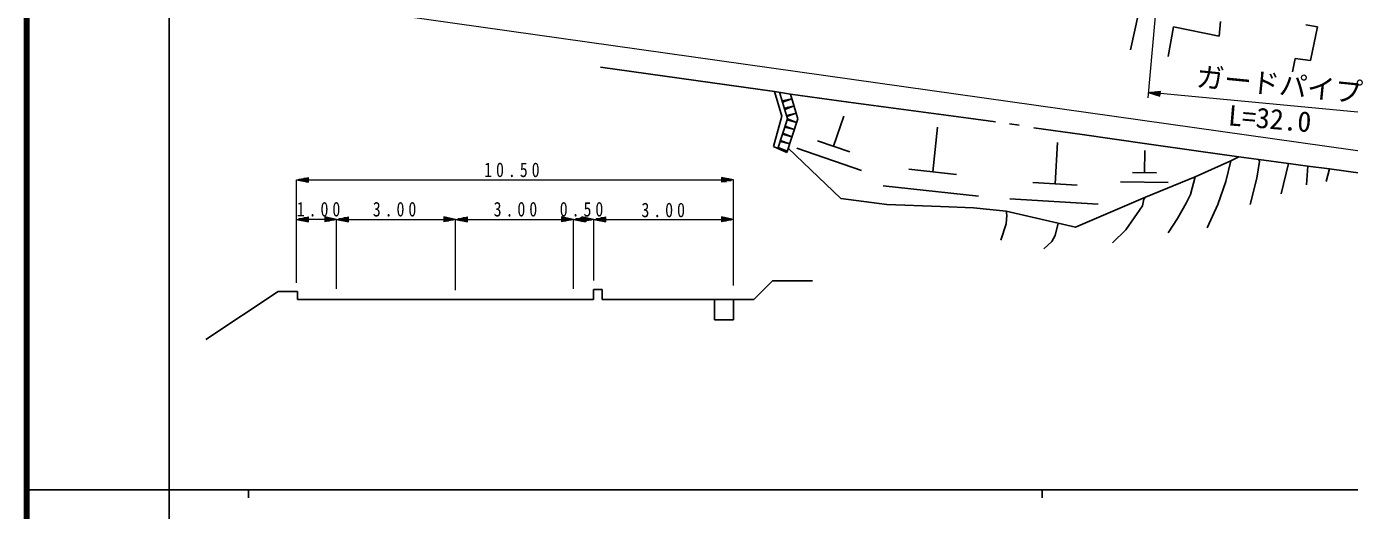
# Model space of a CAD drawing. Units: millimetres, scale not verified. Extents: x 40000 to 680000, y 20000 to 380000.
# Drawn here: x 40000 to 206734, y 202409 to 263330 of the extents above; entities that cross this region are included whole.
import ezdxf
from ezdxf.enums import TextEntityAlignment as Align

# ---------------------------------------------------------------- set-up
doc = ezdxf.new("R2010")
doc.units = ezdxf.units.MM
doc.header["$LTSCALE"] = 1000
for name, color, linetype, lineweight in [('M-BGD', 7, 'Continuous', 25), ('M-STR-HTXT', 7, 'Continuous', 13), ('M-TTL', 2, 'Continuous', 140), ('M-TTL-BAND', 7, 'Continuous', 25)]:
    doc.layers.add(name, color=color, linetype=linetype, lineweight=lineweight)
doc.styles.add('ＭＳ ゴシック', font='')
doc.styles.get('ＭＳ ゴシック').set_extended_font_data('MS Gothic')

msp = doc.modelspace()

# ---------------------------------------------------------------- linework, layer by layer
at = {"layer": 'M-BGD'}
for p, q in [((179139, 260407), (183673, 280912)), ((190315, 262100), (190484, 263963)), ((201237, 263539), (202676, 263285)), ((183880, 259560), (184557, 263285)), ((184557, 263285), (190315, 262100)), ((202676, 263285), (201829, 259052)), ((199882, 259306), (199543, 257613)), ((201829, 259052), (199882, 259306)), ((112337, 258205), (134265, 255157)), ((134265, 255157), (135197, 252025)), ((134265, 255157), (136297, 254819)), ((135912, 251699), (134917, 255049)), ((135242, 253954), (136469, 254240)), ((135285, 253809), (135242, 253954)), ((135263, 253882), (136469, 254240)), ((135285, 253809), (136469, 254240)), ((137217, 251726), (136297, 254819)), ((136297, 254819), (143579, 253803)), ((143579, 253803), (158734, 251771)), ((135197, 252025), (134130, 248226)), ((135513, 253043), (136740, 253329)), ((135556, 252898), (135513, 253043)), ((135534, 252970), (136740, 253329)), ((135556, 252898), (136740, 253329)), ((135784, 252131), (137011, 252417)), ((135827, 251986), (135784, 252131)), ((135805, 252059), (137011, 252417)), ((135827, 251986), (137011, 252417)), ((141715, 248248), (143022, 252039)), ((158734, 251771), (162121, 251347)), ((134689, 247961), (135912, 251699)), ((135572, 250660), (135618, 250801)), ((135572, 250660), (136765, 250347)), ((135595, 250730), (136765, 250347)), ((135618, 250801), (136765, 250347)), ((135817, 247450), (137217, 251726)), ((135867, 251561), (135913, 251701)), ((135867, 251561), (137060, 251248)), ((135890, 251631), (137060, 251248)), ((135913, 251701), (137060, 251248)), ((154215, 245044), (154816, 250652)), ((163899, 251093), (165084, 250924)), ((166947, 250585), (173043, 249739)), ((134983, 248859), (135029, 248999)), ((134983, 248859), (136176, 248546)), ((135006, 248929), (136176, 248546)), ((135029, 248999), (136176, 248546)), ((135278, 249759), (135323, 249900)), ((135278, 249759), (136470, 249447)), ((135301, 249830), (136470, 249447)), ((135323, 249900), (136470, 249447)), ((143745, 247546), (139685, 248949)), ((169624, 243527), (169933, 248739)), ((173043, 249739), (181171, 248553)), ((181171, 248553), (187690, 247622)), ((134130, 248226), (134689, 247961)), ((134688, 247958), (134734, 248098)), ((134688, 247958), (135881, 247645)), ((134689, 247961), (135817, 247450)), ((134711, 248028), (135881, 247645)), ((134734, 248098), (135881, 247645)), ((135999, 248007), (142647, 241695)), ((145214, 245220), (137093, 248027)), ((180896, 244933), (180949, 247726)), ((187690, 247622), (192770, 246945)), ((191754, 246437), (192770, 246945)), ((192770, 246945), (195310, 246606)), ((157219, 244720), (151211, 245368)), ((187267, 244405), (191754, 246437)), ((191161, 243812), (191754, 246437)), ((195395, 246352), (195056, 244235)), ((195310, 246606), (195395, 246352)), ((195310, 246606), (199035, 246098)), ((199035, 246098), (198104, 242288)), ((199035, 246098), (201491, 245759)), ((201491, 245759), (201321, 243389)), ((201491, 245759), (204200, 245421)), ((203777, 243812), (204200, 245421)), ((204200, 245421), (214360, 243981)), ((172416, 243360), (166832, 243695)), ((183864, 243676), (177880, 243796)), ((182392, 244903), (179400, 244963)), ((181001, 241865), (187267, 244405)), ((186674, 242203), (187267, 244405)), ((190145, 240933), (191161, 243812)), ((195056, 244235), (194209, 240933)), ((159964, 241992), (147947, 243289)), ((172196, 238055), (181001, 241865)), ((180832, 241611), (181001, 241865)), ((186166, 241103), (186674, 242203)), ((142647, 241695), (148405, 240933)), ((148405, 240933), (155178, 240679)), ((155178, 240679), (159327, 240510)), ((159327, 240510), (163475, 240087)), ((175074, 240958), (163906, 241629)), ((178546, 237716), (180663, 240764)), ((180663, 240764), (180832, 241611)), ((185065, 239155), (186166, 241103)), ((188791, 237970), (190145, 240933)), ((163475, 238478), (162798, 236446)), ((163475, 240087), (169995, 238563)), ((163475, 240087), (163560, 239579)), ((163560, 239579), (163475, 238478)), ((169656, 237039), (169995, 238563)), ((169995, 238563), (172196, 238055)), ((183880, 237377), (185065, 239155)), ((169233, 236277), (169656, 237039)), ((176853, 236107), (178546, 237716)), ((168217, 235345), (169233, 236277)), ((111471, 228959), (111471, 230219)), ((111471, 230219), (112540, 230219)), ((112540, 230219), (112540, 228959)), ((131648, 228959), (134001, 231312)), ((134001, 231312), (139060, 231312)), ((62600, 223914), (71733, 229990)), ((71733, 229990), (74142, 229990)), ((74142, 229990), (74142, 228959)), ((74142, 228959), (111471, 228959)), ((112540, 228959), (131648, 228959)), ((126696, 226421), (126696, 228959)), ((129122, 228959), (129122, 226421)), ((129122, 226421), (126696, 226421))]:
    msp.add_line(p, q, dxfattribs=at)
at = {"layer": 'M-STR-HTXT'}
for p, q in [((183498, 279059), (181313, 254349)), ((298580, 234880), (63432, 268034)), ((181372, 255016), (182893, 255176)), ((182882, 255056), (182285, 255112)), ((182589, 255144), (182888, 255116)), ((182838, 254578), (182893, 255176)), ((181372, 255016), (182838, 254578)), ((181372, 255016), (182866, 254877)), ((182860, 254817), (181665, 254928)), ((182871, 254937), (181676, 255048)), ((181958, 254841), (182854, 254758)), ((181981, 255080), (182877, 254996)), ((182849, 254698), (182252, 254753)), ((182545, 254666), (182843, 254638)), ((211336, 252228), (182866, 254877)), ((74042, 244017), (75542, 244317)), ((74042, 231081), (74042, 244017)), ((74042, 244017), (75542, 243717)), ((74042, 244017), (75542, 244017)), ((75542, 244077), (74342, 244077)), ((75542, 243957), (74342, 243957)), ((74642, 244137), (75542, 244137)), ((74642, 243897), (75542, 243897)), ((75542, 244197), (74942, 244197)), ((75542, 243837), (74942, 243837)), ((75242, 244257), (75542, 244257)), ((75242, 243777), (75542, 243777)), ((75542, 243717), (75542, 244317)), ((75542, 244017), (127600, 244017)), ((129100, 244017), (127600, 244317)), ((127600, 244317), (127600, 243717)), ((127900, 244257), (127600, 244257)), ((127600, 244197), (128200, 244197)), ((128500, 244137), (127600, 244137)), ((127600, 244077), (128800, 244077)), ((129100, 244017), (127600, 243717)), ((129100, 244017), (127600, 244017)), ((127600, 243957), (128800, 243957)), ((128500, 243897), (127600, 243897)), ((127600, 243837), (128200, 243837)), ((127900, 243777), (127600, 243777)), ((129100, 230709), (129100, 244017)), ((74042, 239057), (75542, 239357)), ((74042, 239057), (75542, 238757)), ((74042, 239057), (75542, 239057)), ((75542, 239117), (74342, 239117)), ((75542, 238997), (74342, 238997)), ((74642, 239177), (75542, 239177)), ((74642, 238937), (75542, 238937)), ((75542, 239237), (74942, 239237)), ((75542, 238877), (74942, 238877)), ((75242, 239297), (75542, 239297)), ((75242, 238817), (75542, 238817)), ((75542, 238757), (75542, 239357)), ((77581, 239057), (75542, 239057)), ((79081, 239057), (77581, 239357)), ((77581, 239357), (77581, 238757)), ((77881, 239297), (77581, 239297)), ((77581, 239237), (78181, 239237)), ((78481, 239177), (77581, 239177)), ((77581, 239117), (78781, 239117)), ((79081, 239057), (77581, 238757)), ((79081, 239057), (77581, 239057)), ((77581, 238997), (78781, 238997)), ((78481, 238937), (77581, 238937)), ((77581, 238877), (78181, 238877)), ((77881, 238817), (77581, 238817)), ((79081, 239057), (80581, 239357)), ((79081, 230331), (79081, 239057)), ((79081, 239057), (80581, 238757)), ((79081, 239057), (80581, 239057)), ((80581, 239117), (79381, 239117)), ((80581, 238997), (79381, 238997)), ((79681, 239177), (80581, 239177)), ((79681, 238937), (80581, 238937)), ((80581, 239237), (79981, 239237)), ((80581, 238877), (79981, 238877)), ((80281, 239297), (80581, 239297)), ((80281, 238817), (80581, 238817)), ((80581, 238757), (80581, 239357)), ((80581, 239057), (92584, 239057)), ((94084, 239057), (92584, 239357)), ((92584, 239357), (92584, 238757)), ((92884, 239297), (92584, 239297)), ((92584, 239237), (93184, 239237)), ((93484, 239177), (92584, 239177)), ((92584, 239117), (93784, 239117)), ((94084, 239057), (92584, 238757)), ((94084, 239057), (92584, 239057)), ((92584, 238997), (93784, 238997)), ((93484, 238937), (92584, 238937)), ((92584, 238877), (93184, 238877)), ((92884, 238817), (92584, 238817)), ((94084, 239057), (95584, 239357)), ((94084, 230137), (94084, 239057)), ((94084, 239057), (95584, 238757)), ((94084, 239057), (95584, 239057)), ((95584, 239117), (94384, 239117)), ((95584, 238997), (94384, 238997)), ((94684, 239177), (95584, 239177)), ((94684, 238937), (95584, 238937)), ((95584, 239237), (94984, 239237)), ((95584, 238877), (94984, 238877)), ((95284, 239297), (95584, 239297)), ((95284, 238817), (95584, 238817)), ((95584, 238757), (95584, 239357)), ((95584, 239057), (107432, 239057)), ((108932, 239057), (107432, 239357)), ((107432, 239357), (107432, 238757)), ((107732, 239297), (107432, 239297)), ((107432, 239237), (108032, 239237)), ((108332, 239177), (107432, 239177)), ((107432, 239117), (108632, 239117)), ((108932, 239057), (107432, 238757)), ((108932, 239057), (107432, 239057)), ((107432, 238997), (108632, 238997)), ((108332, 238937), (107432, 238937)), ((107432, 238877), (108032, 238877)), ((107732, 238817), (107432, 238817)), ((108932, 239057), (110432, 239357)), ((108932, 230296), (108932, 239057)), ((108932, 239057), (110432, 238757)), ((108932, 239057), (110432, 239057)), ((110432, 239117), (109232, 239117)), ((110432, 238997), (109232, 238997)), ((109532, 239177), (110432, 239177)), ((109532, 238937), (110432, 238937)), ((110432, 239237), (109832, 239237)), ((110432, 238877), (109832, 238877)), ((111500, 239057), (110000, 239357)), ((110000, 239357), (110000, 238757)), ((110300, 239297), (110000, 239297)), ((110000, 239237), (110600, 239237)), ((110900, 239177), (110000, 239177)), ((110000, 239117), (111200, 239117)), ((111500, 239057), (110000, 238757)), ((111500, 239057), (110000, 239057)), ((110000, 238997), (111200, 238997)), ((110900, 238937), (110000, 238937)), ((110000, 238877), (110600, 238877)), ((110300, 238817), (110000, 238817)), ((110132, 239297), (110432, 239297)), ((110132, 238817), (110432, 238817)), ((110432, 238757), (110432, 239357)), ((111500, 239057), (113000, 239357)), ((111500, 231343), (111500, 239057)), ((111500, 239057), (113000, 238757)), ((111500, 239057), (113000, 239057)), ((113000, 239117), (111800, 239117)), ((113000, 238997), (111800, 238997)), ((112100, 239177), (113000, 239177)), ((112100, 238937), (113000, 238937)), ((113000, 239237), (112400, 239237)), ((113000, 238877), (112400, 238877)), ((112700, 239297), (113000, 239297)), ((112700, 238817), (113000, 238817)), ((113000, 238757), (113000, 239357)), ((113000, 239057), (127600, 239057)), ((129100, 239057), (127600, 239357)), ((127600, 239357), (127600, 238757)), ((127900, 239297), (127600, 239297)), ((127600, 239237), (128200, 239237)), ((128500, 239177), (127600, 239177)), ((127600, 239117), (128800, 239117)), ((129100, 239057), (127600, 238757)), ((129100, 239057), (127600, 239057)), ((127600, 238997), (128800, 238997)), ((128500, 238937), (127600, 238937)), ((127600, 238877), (128200, 238877)), ((127900, 238817), (127600, 238817))]:
    msp.add_line(p, q, dxfattribs=at)
at = {"layer": 'M-TTL'}
msp.add_line((40000, 380000), (40000, 20000), dxfattribs=at)
at = {"layer": 'M-TTL-BAND'}
for p, q in [((58000, 370000), (58000, 20000)), ((40000, 205000), (579000, 205000)), ((68000, 205000), (68000, 204000)), ((168000, 205000), (168000, 204000))]:
    msp.add_line(p, q, dxfattribs=at)

# ---------------------------------------------------------------- texts
at = {"layer": 'M-STR-HTXT', "style": 'ＭＳ ゴシック'}
for s, rotation, p in [('ガードパイプ', 354.356, (187255, 255029)), ('L=32.0', 355.181, (191306, 250128))]:
    msp.add_text(s, height=2566, rotation=rotation, dxfattribs=at).set_placement(p, align=Align.BOTTOM_LEFT)
at = {"layer": 'M-STR-HTXT', "char_height": 1833, "attachment_point": 8, "style": 'ＭＳ ゴシック'}
for s, insert in [('\\T1.5;\\W0.8;10.50', (101419, 244352)), ('\\T1.5;\\W0.8;1.00', (77055, 239392)), ('\\T1.5;\\W0.8;3.00', (86635, 239392)), ('\\T1.5;\\W0.8;3.00', (101868, 239392)), ('\\T1.5;\\W0.8;0.50', (110196, 239392)), ('\\T1.5;\\W0.8;3.00', (120491, 239297))]:
    msp.add_mtext(s, dxfattribs=dict(at, insert=insert))

doc.saveas('drawing.dxf')
